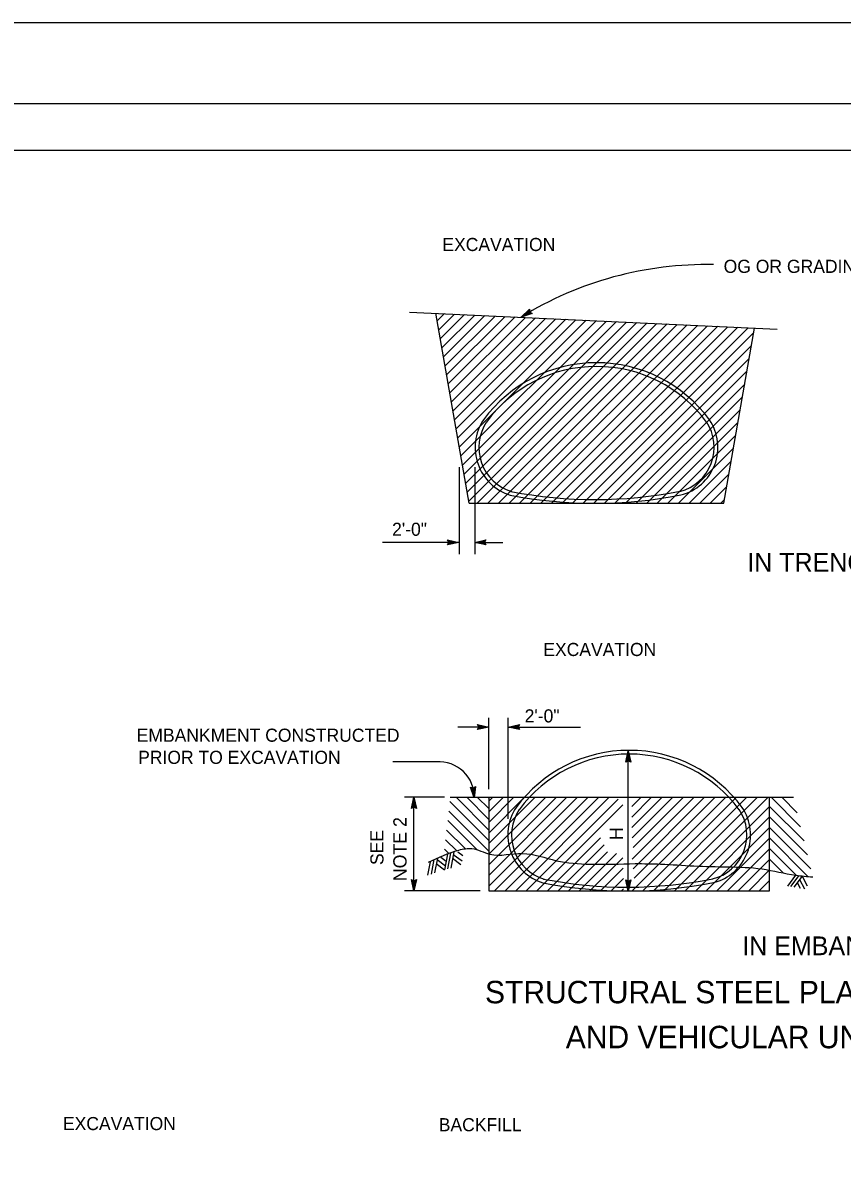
# Model space of a CAD drawing. Extents: x -894 to 866, y -472 to 714.
# Drawn here: x -233 to 205, y 104 to 714 of the extents above; entities that cross this region are included whole.
import ezdxf

# ---------------------------------------------------------------- set-up
doc = ezdxf.new("R2010")
doc.units = 0
for name, color, linetype in [('border_PLOTTING-ELEMENTS', 7, 'Continuous'), ('border_rw_22x34_Cut_Lines', 7, 'Continuous'), ('border_SHEET', 7, 'Continuous'), ('rd_EARTHWORK', 7, 'Continuous'), ('rd_EARTHWORK-anno', 7, 'Continuous'), ('rd_MISC', 7, 'Continuous')]:
    doc.layers.add(name, color=color, linetype=linetype)

msp = doc.modelspace()

# ---------------------------------------------------------------- linework, layer by layer
at = {"layer": 'border_PLOTTING-ELEMENTS'}
for points in [[(-894.04, -472.44), (865.96, -472.44), (865.96, 713.56), (-894.04, 713.56)], [(-864.04, 670.56), (835.96, 670.56), (835.96, -429.44), (-864.04, -429.44)]]:
    msp.add_lwpolyline(points, close=True, dxfattribs=at)
at = {"layer": 'border_rw_22x34_Cut_Lines'}
msp.add_lwpolyline([(-864.04, 670.56), (835.96, 670.56), (835.96, -429.44), (-864.04, -429.44)], close=True, dxfattribs=at)
at = {"layer": 'border_SHEET'}
msp.add_line((-814.04, 645.56), (810.96, 645.56), dxfattribs=at)
at = {"layer": 'rd_EARTHWORK'}
for p, q in [((-26.07, 559.13), (170.25, 550.05)), ((5.84, 457.05), (-12.05, 558.49)), ((141.72, 457.05), (158.21, 550.61)), ((5.84, 457.05), (141.72, 457.05)), ((-4.35, 300.08), (179.02, 300.08))]:
    msp.add_line(p, q, dxfattribs=at)
msp.add_lwpolyline([(16.23, 300.08), (16.23, 250.08), (166.23, 250.08), (166.23, 300.08)], dxfattribs=at)
for centre, radius, start, end in [((73.8, 457.09), 75, 36.40014, 143.60785), ((73.8, 457.09), 73, 36.40014, 143.60785), ((35.63, 486.83), 26.66, 146.39202, 252.7449), ((35.63, 486.83), 24.66, 146.39202, 252.7449), ((112.46, 486.89), 24.21, 283.99314, 34.12204), ((112.46, 486.89), 26.21, 283.99314, 34.12204), ((73.05, 695.66), 236.63, 259.04831, 281.05296), ((73.05, 695.66), 238.63, 259.04831, 281.05296), ((91.25, 250.1), 75, 36.40014, 143.60785), ((91.25, 250.1), 73, 36.40014, 143.60785), ((53.08, 279.85), 26.66, 146.39202, 252.7449), ((53.08, 279.85), 24.66, 146.39202, 252.7449), ((129.92, 279.9), 24.21, 283.99314, 34.12204), ((129.92, 279.9), 26.21, 283.99314, 34.12204), ((90.5, 488.67), 236.63, 259.04831, 281.05296), ((90.5, 488.67), 238.63, 259.04831, 281.05296)]:
    msp.add_arc(centre, radius, start, end, dxfattribs=at)
for points in [[(-15.93, 265.32), (0.34, 271.85), (7.18, 272.65), (16.88, 269.63), (34.23, 270.07), (52.34, 266.17), (70.27, 264.32), (94.44, 264.61)], [(94.44, 264.61), (108.04, 264.39), (125.86, 263.39), (143.93, 262.89), (162.25, 261.79), (180.21, 258.44), (189.32, 257.51)]]:
    msp.add_spline(points, degree=3, dxfattribs=at)
at = {"layer": 'rd_EARTHWORK-anno'}
for p, q in [((33.53, 556.43), (38.04, 560.6)), ((39.38, 558.3), (33.53, 556.43)), ((33.53, 556.43), (33.53, 556.43)), ((39.02, 558.5), (34.72, 557.13)), ((34.73, 557.14), (38.02, 560.18)), ((35.91, 557.82), (38.04, 559.79)), ((38.63, 558.69), (35.91, 557.82)), ((37.11, 558.52), (38.02, 559.36)), ((38.31, 558.9), (37.11, 558.52)), ((38.04, 560.6), (38.02, 559.05)), ((38.02, 559.05), (39.38, 558.3)), ((38.04, 560.6), (38.04, 560.6)), ((39.38, 558.3), (39.38, 558.3)), ((0.41, 476.35), (0.41, 429.85)), ((8.87, 476.35), (8.87, 429.85)), ((0.28, 436.12), (-40.46, 436.12)), ((-4.92, 436.12), (-5.72, 437.46)), ((-5.72, 437.46), (-5.72, 437.46)), ((-5.72, 437.46), (0.28, 436.12)), ((0.28, 436.12), (-5.72, 434.79)), ((-5.72, 434.79), (-4.92, 436.12)), ((-5.72, 434.79), (-5.72, 434.79)), ((-5.51, 437.11), (-1.1, 436.12)), ((-1.11, 436.12), (-5.49, 435.15)), ((-2.49, 436.12), (-5.31, 435.5)), ((-5.27, 436.75), (-2.49, 436.12)), ((-5.1, 436.4), (-3.87, 436.12)), ((-3.87, 436.12), (-5.08, 435.86)), ((0.28, 436.12), (0.28, 436.12)), ((8.74, 436.12), (14.74, 437.45)), ((8.74, 436.12), (23.74, 436.12)), ((14.74, 434.78), (8.74, 436.12)), ((8.74, 436.12), (8.74, 436.12)), ((14.52, 435.14), (10.12, 436.12)), ((10.13, 436.12), (14.5, 437.09)), ((11.5, 436.12), (14.33, 436.75)), ((14.29, 435.5), (11.5, 436.12)), ((12.88, 436.12), (14.09, 436.39)), ((14.11, 435.84), (12.88, 436.12)), ((14.74, 437.45), (13.94, 436.12)), ((13.94, 436.12), (14.74, 434.78)), ((14.74, 437.45), (14.74, 437.45)), ((14.74, 434.78), (14.74, 434.78)), ((16.23, 304.41), (16.23, 342.53)), ((26.58, 288.53), (26.58, 342.53)), ((16.23, 337.53), (-0.35, 337.53)), ((11.03, 337.53), (10.23, 338.87)), ((10.23, 338.87), (10.23, 338.87)), ((10.23, 338.87), (16.23, 337.53)), ((16.23, 337.53), (10.23, 336.2)), ((10.23, 336.2), (11.03, 337.53)), ((10.23, 336.2), (10.23, 336.2)), ((10.45, 338.51), (14.85, 337.53)), ((14.84, 337.53), (10.47, 336.56)), ((13.47, 337.53), (10.65, 336.91)), ((10.69, 338.15), (13.47, 337.53)), ((10.86, 337.81), (12.09, 337.53)), ((12.09, 337.53), (10.88, 337.27)), ((16.23, 337.53), (16.23, 337.53)), ((26.58, 337.53), (32.58, 338.86)), ((26.58, 337.53), (65.21, 337.53)), ((32.58, 336.19), (26.58, 337.53)), ((26.58, 337.53), (26.58, 337.53)), ((32.36, 336.55), (27.96, 337.53)), ((27.97, 337.53), (32.34, 338.5)), ((29.34, 337.53), (32.17, 338.15)), ((32.13, 336.91), (29.34, 337.53)), ((30.72, 337.53), (31.93, 337.79)), ((31.95, 337.25), (30.72, 337.53)), ((32.58, 338.86), (31.78, 337.53)), ((31.78, 337.53), (32.58, 336.19)), ((32.58, 338.86), (32.58, 338.86)), ((32.58, 336.19), (32.58, 336.19)), ((89.38, 318.77), (90.72, 324.77)), ((89.74, 318.99), (90.72, 323.39)), ((90.72, 249.91), (90.72, 324.77)), ((90.72, 324.77), (90.72, 324.77)), ((90.72, 324.77), (92.05, 318.77)), ((90.73, 323.38), (91.69, 319.01)), ((-11.57, 318.95), (-34.99, 318.95)), ((90.72, 319.57), (89.38, 318.77)), ((89.38, 318.77), (89.38, 318.77)), ((90.1, 319.22), (90.72, 322.01)), ((90.45, 319.4), (90.72, 320.63)), ((90.72, 322.01), (91.35, 319.18)), ((90.72, 320.63), (90.99, 319.42)), ((92.05, 318.77), (90.72, 319.57)), ((92.05, 318.77), (92.05, 318.77)), ((8.51, 299.72), (6.48, 305.52)), ((6.48, 305.52), (6.48, 305.52)), ((6.48, 305.52), (7.9, 304.89)), ((8.34, 301.1), (6.87, 305.33)), ((8.19, 302.47), (7.23, 305.2)), ((8.03, 303.84), (7.62, 305.01)), ((7.9, 304.89), (9.13, 305.84)), ((8.15, 305.09), (8.03, 303.84)), ((8.48, 305.31), (8.19, 302.47)), ((8.8, 305.58), (8.35, 301.09)), ((9.13, 305.84), (8.51, 299.72)), ((9.13, 305.84), (9.13, 305.84)), ((-7.33, 300.08), (-28.77, 300.08)), ((-25.1, 294.08), (-23.77, 300.08)), ((-24.75, 294.3), (-23.77, 298.7)), ((-23.77, 250.08), (-23.77, 300.08)), ((-23.77, 300.08), (-23.77, 300.08)), ((-23.77, 300.08), (-22.43, 294.08)), ((-23.76, 298.69), (-22.79, 294.32)), ((8.51, 299.72), (8.51, 299.72)), ((-23.77, 294.88), (-25.1, 294.08)), ((-25.1, 294.08), (-25.1, 294.08)), ((-24.39, 294.53), (-23.77, 297.32)), ((-24.04, 294.71), (-23.77, 295.94)), ((-23.77, 297.32), (-23.14, 294.49)), ((-23.77, 295.94), (-23.5, 294.73)), ((-22.43, 294.08), (-23.77, 294.88)), ((-22.43, 294.08), (-22.43, 294.08)), ((-23.77, 250.08), (-25.09, 256.08)), ((-25.09, 256.08), (-25.09, 256.08)), ((-25.09, 256.08), (-23.77, 255.28)), ((-23.77, 255.28), (-22.42, 256.08)), ((-22.42, 256.08), (-23.77, 250.08)), ((-22.42, 256.08), (-22.42, 256.08)), ((11.62, 250.08), (-28.77, 250.08)), ((-23.77, 251.47), (-24.74, 255.85)), ((-23.76, 252.84), (-24.39, 255.67)), ((-23.76, 254.22), (-24.03, 255.43)), ((-23.77, 250.08), (-23.77, 250.08)), ((-22.78, 255.86), (-23.76, 251.46)), ((-23.14, 255.63), (-23.76, 252.84)), ((-23.49, 255.45), (-23.76, 254.22)), ((90.72, 249.91), (89.39, 255.91)), ((89.39, 255.91), (89.39, 255.91)), ((89.39, 255.91), (90.72, 255.11)), ((90.72, 249.91), (89.39, 255.91)), ((89.39, 255.91), (89.39, 255.91)), ((89.39, 255.91), (90.72, 255.11)), ((90.72, 251.3), (89.75, 255.68)), ((90.72, 251.3), (89.75, 255.68)), ((90.73, 252.68), (90.1, 255.5)), ((90.73, 252.68), (90.1, 255.5)), ((90.73, 254.06), (90.46, 255.27)), ((90.73, 254.06), (90.46, 255.27)), ((90.72, 255.11), (92.06, 255.91)), ((92.06, 255.91), (90.72, 249.91)), ((90.72, 255.11), (92.06, 255.91)), ((92.06, 255.91), (90.72, 249.91)), ((91.71, 255.7), (90.72, 251.29)), ((91.71, 255.7), (90.72, 251.29)), ((90.72, 249.91), (90.72, 249.91)), ((90.72, 249.91), (90.72, 249.91)), ((91.35, 255.46), (90.73, 252.68)), ((91.35, 255.46), (90.73, 252.68)), ((91, 255.29), (90.73, 254.06)), ((91, 255.29), (90.73, 254.06)), ((92.06, 255.91), (92.06, 255.91)), ((92.06, 255.91), (92.06, 255.91))]:
    msp.add_line(p, q, dxfattribs=at)
for centre, radius, start, end in [((132.4, 396.16), 188.32, 88.79883, 121.67018), ((-10.36, 300.11), 18.87, 358.80627, 93.78269)]:
    msp.add_arc(centre, radius, start, end, dxfattribs=at)
at = {"layer": 'rd_MISC'}
for p, q in [((-5.74, 269.75), (-7.34, 261.28)), ((-4.18, 270.16), (-5.74, 261.87)), ((-2.42, 270.94), (-4.06, 262.27)), ((-2.69, 269.55), (2, 266.03)), ((-0.24, 270.91), (2.42, 268.91)), ((-15.08, 265.54), (-16.43, 258.4)), ((-13.09, 266.83), (-14.58, 258.94)), ((-11.22, 267.48), (-12.7, 259.63)), ((-11.76, 264.66), (-7.34, 261.34)), ((-11.36, 266.76), (-6.93, 263.44)), ((-9.37, 268.04), (-6.52, 265.9)), ((-3.1, 267.44), (1.37, 264.08)), ((180.14, 258.41), (175.77, 252.54)), ((181.84, 258.23), (177.47, 252.37)), ((183.58, 257.93), (179.16, 252)), ((182.28, 256.22), (184.83, 251.24)), ((183.58, 257.93), (186.25, 252.71)), ((181.02, 254.53), (182.54, 251.57))]:
    msp.add_line(p, q, dxfattribs=at)
for points in [[(-11.33, 554.4), (-7.45, 558.27)], [(-10.48, 549.59), (-2.05, 558.02)], [(-9.63, 544.78), (3.36, 557.77)], [(-8.78, 539.97), (8.77, 557.52)], [(-7.94, 535.16), (14.17, 557.27)], [(-7.09, 530.36), (19.58, 557.02)], [(-6.24, 525.55), (24.99, 556.77)], [(-5.39, 520.74), (30.39, 556.52)], [(-4.54, 515.93), (35.8, 556.27)], [(-3.7, 511.12), (41.21, 556.02)], [(-2.85, 506.31), (46.61, 555.77)], [(-2, 501.5), (52.02, 555.52)], [(-1.15, 496.69), (57.43, 555.27)], [(-0.3, 491.88), (62.83, 555.02)], [(0.54, 487.08), (68.24, 554.77)], [(1.39, 482.27), (73.65, 554.52)], [(2.24, 477.46), (79.05, 554.27)], [(3.09, 472.65), (84.46, 554.02)], [(3.94, 467.84), (89.87, 553.77)], [(4.78, 463.03), (95.27, 553.52)], [(5.63, 458.22), (100.68, 553.27)], [(10.12, 457.05), (106.09, 553.02)], [(15.77, 457.05), (111.49, 552.77)], [(21.43, 457.05), (116.9, 552.52)], [(27.09, 457.05), (122.31, 552.27)], [(32.74, 457.05), (127.71, 552.02)], [(38.4, 457.05), (133.12, 551.77)], [(44.06, 457.05), (138.53, 551.52)], [(49.72, 457.05), (143.93, 551.27)], [(55.37, 457.05), (149.34, 551.02)], [(61.03, 457.05), (154.75, 550.77)], [(66.69, 457.05), (157.78, 548.15)], [(72.34, 457.05), (156.57, 541.28)], [(78, 457.05), (155.36, 534.41)], [(83.66, 457.05), (154.15, 527.54)], [(89.31, 457.05), (152.94, 520.67)], [(94.97, 457.05), (151.73, 513.81)], [(100.63, 457.05), (150.51, 506.94)], [(106.28, 457.05), (149.3, 500.07)], [(111.94, 457.05), (148.09, 493.2)], [(117.6, 457.05), (146.88, 486.34)], [(123.25, 457.05), (145.67, 479.47)], [(128.91, 457.05), (144.46, 472.6)], [(134.57, 457.05), (143.25, 465.73)], [(140.22, 457.05), (142.04, 458.86)], [(16.13, 282.74), (-1.2, 300.08)], [(16.17, 288.37), (4.45, 300.08)], [(16.2, 293.99), (10.11, 300.08)], [(16.23, 299.61), (15.77, 300.08)], [(16.23, 252.66), (63.66, 300.08)], [(16.23, 258.31), (58, 300.08)], [(16.23, 263.97), (52.35, 300.08)], [(16.23, 269.63), (46.69, 300.08)], [(16.23, 275.28), (41.03, 300.08)], [(16.23, 280.94), (35.38, 300.08)], [(16.23, 286.6), (29.72, 300.08)], [(16.23, 292.25), (24.06, 300.08)], [(16.23, 297.91), (18.4, 300.08)], [(19.32, 250.08), (69.32, 300.08)], [(24.97, 250.08), (74.97, 300.08)], [(30.63, 250.08), (80.63, 300.08)], [(36.29, 250.08), (85.28, 299.07)], [(86.17, 299.96), (86.29, 300.08)], [(91.92, 300.05), (91.94, 300.08)], [(92.59, 295.07), (97.6, 300.08)], [(92.62, 289.45), (103.26, 300.08)], [(92.66, 283.83), (108.91, 300.08)], [(92.83, 278.33), (114.57, 300.08)], [(92.86, 250.08), (142.86, 300.08)], [(92.89, 267.08), (125.89, 300.08)], [(93.3, 261.84), (131.54, 300.08)], [(93.45, 273.3), (120.23, 300.08)], [(93.88, 256.77), (137.2, 300.08)], [(98.51, 250.08), (148.51, 300.08)], [(104.17, 250.08), (154.17, 300.08)], [(109.83, 250.08), (159.83, 300.08)], [(115.48, 250.08), (165.48, 300.08)], [(182.84, 284.3), (167.05, 300.08)], [(181.03, 291.76), (172.71, 300.08)], [(16.07, 271.5), (-5.14, 292.7)], [(16.1, 277.12), (-4.59, 297.81)], [(41.94, 250.08), (87.9, 296.04)], [(121.14, 250.08), (166.23, 295.18)], [(184.65, 276.83), (166.28, 295.2)], [(9.82, 272.08), (-5.69, 287.59)], [(126.8, 250.08), (166.23, 289.52)], [(186.45, 269.37), (166.27, 289.55)], [(3.63, 272.62), (-6.24, 282.49)], [(132.45, 250.08), (166.23, 283.86)], [(188.26, 261.91), (166.18, 283.98)], [(-0.89, 271.48), (-6.79, 277.38)], [(47.6, 250.08), (75.97, 278.45)], [(53.26, 250.08), (77.91, 274.73)], [(138.11, 250.08), (166.23, 278.21)], [(186.71, 257.79), (166.19, 278.32)], [(-5.2, 270.14), (-7.34, 272.27)], [(58.91, 250.08), (79.72, 270.89)], [(64.57, 250.08), (84.45, 269.96)], [(143.77, 250.08), (166.23, 272.55)], [(180.37, 258.48), (166.12, 272.73)], [(70.23, 250.08), (87.81, 267.67)], [(75.88, 250.08), (88, 262.19)], [(149.42, 250.08), (166.23, 266.89)], [(173.46, 259.74), (166.25, 266.95)], [(81.54, 250.08), (88.18, 256.72)], [(155.08, 250.08), (166.23, 261.23)], [(87.2, 250.08), (88.19, 251.07)], [(160.74, 250.08), (166.23, 255.58)]]:
    msp.add_lwpolyline(points, dxfattribs=at)

# ---------------------------------------------------------------- texts
at = {"layer": 'rd_EARTHWORK-anno'}
for s, height, p in [('EXCAVATION', 7, (-8.54, 591.71)), ('OG OR GRADING PLANE', 7, (141.7, 580.04)), ('2\'-0"', 7, (-35.39, 439.65)), ('IN TRENCH', 10, (154.29, 420.55)), ('EXCAVATION', 7, (45.37, 375.46)), ('2\'-0"', 7, (35.42, 340)), ('EMBANKMENT CONSTRUCTED', 7, (-171.82, 329.68)), ('PRIOR TO EXCAVATION', 7, (-171.04, 317.87)), ('IN EMBANKMENT', 10, (151.62, 215.71)), ('STRUCTURAL STEEL PLATE PIPE ARCHES', 12, (14.23, 190.02)), ('AND VEHICULAR UNDERCROSSING', 12, (57.38, 166.02)), ('EXCAVATION', 7, (-211.2, 122.31)), ('BACKFILL', 7, (-10.46, 121.7))]:
    msp.add_text(s, height=height, dxfattribs=at).set_placement(p)
for s, height, p in [('NOTE 2', 7.087, (-27.66, 255.23)), ('SEE', 7, (-39.99, 263.86)), ('H', 7.09, (87.88, 277.23))]:
    msp.add_text(s, height=height, rotation=90, dxfattribs=at).set_placement(p)

doc.saveas('drawing.dxf')
